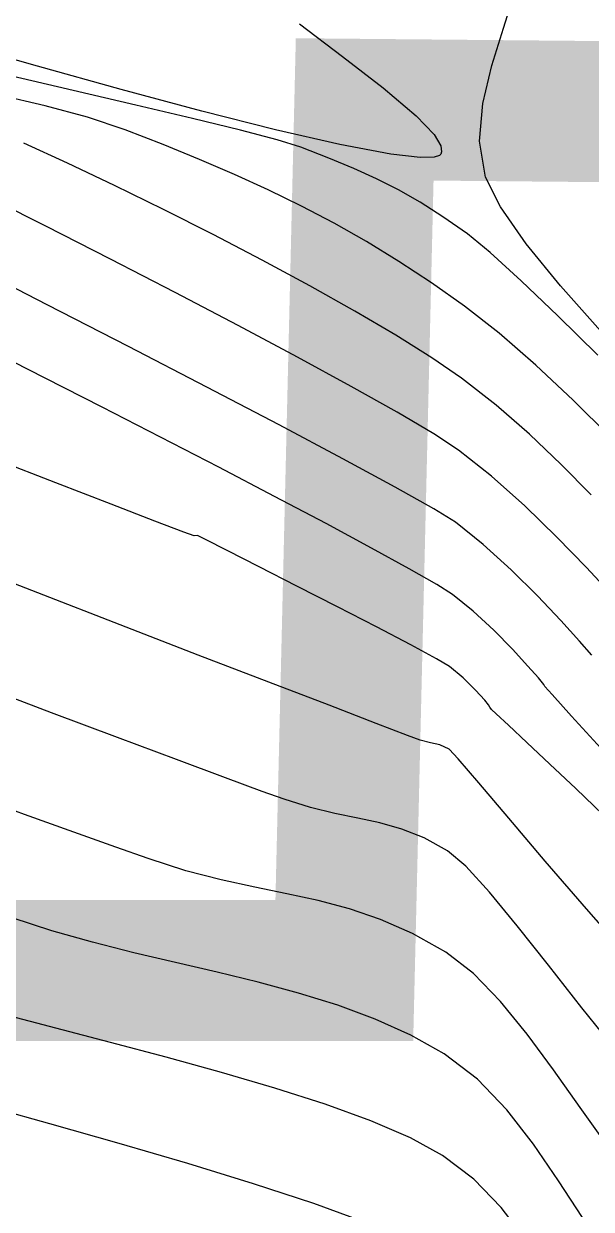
# Model space of a CAD drawing. Header units: feet. Extents: x 26064 to 27719, y 16802 to 28989.
# Drawn here: x 26313.81 to 26329.9, y 18020.82 to 18054.44 of the extents above; entities that cross this region are included whole.
import ezdxf

# ---------------------------------------------------------------- set-up
doc = ezdxf.new("R2010")
doc.units = ezdxf.units.FT
doc.header["$LTSCALE"] = 50
doc.header["$MEASUREMENT"] = 0
for name, pattern in [('DASHED', [0.75, 0.5, -0.25]), ('HIDDEN', [0.375, 0.25, -0.125]), ('HIDN25', [0.0938, 0.0625, -0.0313])]:
    doc.linetypes.add(name, pattern=pattern)
for name, color, linetype in [('CONT-MJR', 160, 'HIDDEN'), ('CONT-MNR', 55, 'HIDN25'), ('DEMO-UTILITY', 1, 'Continuous')]:
    doc.layers.add(name, color=color, linetype=linetype)

msp = doc.modelspace()

# ---------------------------------------------------------------- linework, layer by layer
at = {"layer": 'CONT-MJR', "color": 7}
for p, q in [((26315.20804, 18052.54562, 595), (26313.31236, 18052.98435, 595)), ((26316.99027, 18052.13186, 595), (26315.20804, 18052.54562, 595)), ((26318.5929, 18051.75337, 595), (26316.99027, 18052.13186, 595)), ((26319.9498, 18051.42043, 595), (26318.5929, 18051.75337, 595)), ((26320.9948, 18051.14332, 595), (26319.9498, 18051.42043, 595)), ((26321.66177, 18050.93231, 595), (26320.9948, 18051.14332, 595)), ((26322.4563, 18050.62306, 595), (26321.66177, 18050.93231, 595)), ((26323.16499, 18050.33108, 595), (26322.4563, 18050.62306, 595)), ((26323.81554, 18050.0377, 595), (26323.16499, 18050.33108, 595)), ((26324.43565, 18049.72428, 595), (26323.81554, 18050.0377, 595)), ((26325.053, 18049.37213, 595), (26324.43565, 18049.72428, 595)), ((26325.6953, 18048.96261, 595), (26325.053, 18049.37213, 595)), ((26326.39023, 18048.47703, 595), (26325.6953, 18048.96261, 595)), ((26327.03862, 18047.9473, 595), (26326.39023, 18048.47703, 595)), ((26327.91631, 18047.14885, 595), (26327.03862, 18047.9473, 595)), ((26328.95609, 18046.15511, 595), (26327.91631, 18047.14885, 595)), ((26330.09076, 18045.03954, 595), (26328.95609, 18046.15511, 595)), ((26314.41481, 18044.39016, 600), (26312.89566, 18045.15489, 600)), ((26316.03061, 18043.56803, 600), (26314.41481, 18044.39016, 600)), ((26317.68917, 18042.71623, 600), (26316.03061, 18043.56803, 600)), ((26319.33661, 18041.86251, 600), (26317.68917, 18042.71623, 600)), ((26320.91903, 18041.03459, 600), (26319.33661, 18041.86251, 600)), ((26322.38253, 18040.26023, 600), (26320.91903, 18041.03459, 600)), ((26323.67323, 18039.56715, 600), (26322.38253, 18040.26023, 600)), ((26324.73723, 18038.9831, 600), (26323.67323, 18039.56715, 600)), ((26325.52064, 18038.53582, 600), (26324.73723, 18038.9831, 600)), ((26325.96956, 18038.25305, 600), (26325.52064, 18038.53582, 600)), ((26326.55436, 18037.78094, 600), (26325.96956, 18038.25305, 600)), ((26327.13574, 18037.23928, 600), (26326.55436, 18037.78094, 600)), ((26327.66828, 18036.69674, 600), (26327.13574, 18037.23928, 600)), ((26328.10658, 18036.22202, 600), (26327.66828, 18036.69674, 600)), ((26328.40524, 18035.88379, 600), (26328.10658, 18036.22202, 600)), ((26328.51887, 18035.75075, 600), (26328.40524, 18035.88379, 600)), ((26328.55165, 18035.69624, 600), (26328.51887, 18035.75075, 600)), ((26328.5845, 18035.64181, 600), (26328.55165, 18035.69624, 600)), ((26328.7889, 18035.41284, 600), (26328.5845, 18035.64181, 600)), ((26329.34327, 18034.79881, 600), (26328.7889, 18035.41284, 600)), ((26330.17027, 18033.89548, 600), (26329.34327, 18034.79881, 600)), ((26314.60011, 18028.71546, 605), (26313.47726, 18029.08363, 605)), ((26315.75337, 18028.38999, 605), (26314.60011, 18028.71546, 605)), ((26316.92632, 18028.09414, 605), (26315.75337, 18028.38999, 605)), ((26318.10823, 18027.81486, 605), (26316.92632, 18028.09414, 605)), ((26319.28839, 18027.53909, 605), (26318.10823, 18027.81486, 605)), ((26320.45608, 18027.25376, 605), (26319.28839, 18027.53909, 605)), ((26321.60058, 18026.94581, 605), (26320.45608, 18027.25376, 605)), ((26322.71117, 18026.60217, 605), (26321.60058, 18026.94581, 605)), ((26323.77714, 18026.20979, 605), (26322.71117, 18026.60217, 605)), ((26324.78776, 18025.75559, 605), (26323.77714, 18026.20979, 605)), ((26325.73232, 18025.22652, 605), (26324.78776, 18025.75559, 605)), ((26326.67112, 18024.50727, 605), (26325.73232, 18025.22652, 605)), ((26327.50718, 18023.6367, 605), (26326.67112, 18024.50727, 605)), ((26328.26621, 18022.66171, 605), (26327.50718, 18023.6367, 605)), ((26328.97392, 18021.62922, 605), (26328.26621, 18022.66171, 605)), ((26329.65601, 18020.58613, 605), (26328.97392, 18021.62922, 605))]:
    msp.add_line(p, q, dxfattribs=at)
at = {"layer": 'CONT-MNR', "color": 7, "extrusion": (0.955942, -0.293554, 0)}
msp.add_line((26327.41341, 18054.30735, 594), (26327.72134, 18055.3101, 594), dxfattribs=at)
at = {"layer": 'CONT-MNR', "color": 7}
for p, q in [((26321.62811, 18054.43722, 594), (26322.84833, 18053.50955, 594)), ((26314.19625, 18053.23103, 594), (26311.8208, 18053.91195, 594)), ((26314.41155, 18052.11192, 596), (26313.11095, 18052.40801, 596)), ((26323.99822, 18052.62238, 594), (26324.93837, 18051.82879, 594)), ((26326.7323, 18051.10559, 594), (26326.82336, 18052.17233, 594)), ((26316.68275, 18051.42922, 596), (26315.61068, 18051.78942, 596)), ((26317.75781, 18051.01019, 596), (26316.68275, 18051.42922, 596)), ((26322.76886, 18051.01289, 594), (26320.95015, 18051.43056, 594)), ((26326.90458, 18050.08304, 594), (26326.7323, 18051.10559, 594)), ((26325.04671, 18050.6397, 594), (26324.21708, 18050.73733, 594)), ((26325.59485, 18050.69684, 594), (26325.44596, 18050.64839, 594)), ((26320.74329, 18049.72493, 596), (26319.78063, 18050.16466, 596)), ((26322.60836, 18048.77845, 596), (26321.68339, 18049.26506, 596)), ((26328.05925, 18048.19565, 594), (26327.32735, 18049.24149, 594)), ((26316.26294, 18047.76041, 598), (26314.43288, 18048.69264, 598)), ((26318.09988, 18046.81276, 598), (26316.26294, 18047.76041, 598)), ((26321.91964, 18047.00432, 597), (26320.56973, 18047.73304, 597)), ((26325.36709, 18047.09198, 596), (26324.44276, 18047.69853, 596)), ((26330.16241, 18045.72805, 594), (26329.02826, 18047.00476, 594)), ((26316.78042, 18045.28015, 599), (26314.46879, 18046.46964, 599)), ((26327.29141, 18045.66129, 596), (26326.30609, 18046.43223, 596)), ((26324.35554, 18045.60517, 597), (26323.19245, 18046.28985, 597)), ((26321.57094, 18044.9812, 598), (26319.88783, 18045.8772, 598)), ((26325.37625, 18044.96585, 597), (26324.35554, 18045.60517, 597)), ((26323.09335, 18044.15225, 598), (26321.57094, 18044.9812, 598)), ((26327.20308, 18043.62427, 597), (26326.22196, 18044.38744, 597)), ((26324.34368, 18041.29786, 599), (26322.85702, 18042.10198, 599)), ((26318.96237, 18039.8074, 601), (26318.73059, 18039.92345, 601)), ((26319.58064, 18039.49526, 601), (26318.96237, 18039.8074, 601)), ((26327.62715, 18038.95441, 599), (26326.83827, 18039.6723, 599)), ((26320.4801, 18039.03927, 601), (26319.58064, 18039.49526, 601)), ((26314.20742, 18038.29792, 602), (26311.82218, 18039.23028, 602)), ((26321.55545, 18038.49168, 601), (26320.4801, 18039.03927, 601)), ((26328.37494, 18038.21268, 599), (26327.62715, 18038.95441, 599)), ((26322.70142, 18037.90474, 601), (26321.55545, 18038.49168, 601)), ((26329.03627, 18037.51562, 599), (26328.37494, 18038.21268, 599)), ((26325.88543, 18036.20825, 601), (26325.50999, 18036.43019, 601)), ((26326.87978, 18035.25216, 601), (26326.61693, 18035.53966, 601)), ((26327.0295, 18035.05837, 601), (26326.99004, 18035.12401, 601)), ((26328.07405, 18034.05672, 601), (26327.55005, 18034.54515, 601)), ((26319.52515, 18033.05357, 603), (26318.13449, 18033.56977, 603)), ((26329.46438, 18032.74708, 601), (26328.72714, 18033.44427, 601)), ((26320.56843, 18032.66957, 603), (26319.52515, 18033.05357, 603)), ((26313.82733, 18032.01449, 604), (26312.26885, 18032.5774, 604)), ((26328.59784, 18030.69255, 602), (26327.55906, 18031.9124, 602)), ((26324.5302, 18031.59729, 603), (26323.90897, 18031.77335, 603)), ((26316.415, 18031.09061, 604), (26315.22756, 18031.51329, 604)), ((26317.33508, 18030.76328, 604), (26316.415, 18031.09061, 604)), ((26326.34193, 18030.54481, 603), (26325.82357, 18030.98549, 603)), ((26329.76595, 18029.33484, 602), (26328.59784, 18030.69255, 602)), ((26321.27221, 18029.76599, 604), (26320.35985, 18029.95123, 604)), ((26322.16119, 18029.57256, 604), (26321.27221, 18029.76599, 604)), ((26323.92793, 18029.03894, 604), (26323.04152, 18029.34039, 604)), ((26324.83516, 18028.63766, 604), (26323.92793, 18029.03894, 604)), ((26325.77795, 18028.106, 604), (26324.83516, 18028.63766, 604)), ((26327.32547, 18026.71318, 604), (26326.55901, 18027.50174, 604)), ((26316.26999, 18025.54771, 606), (26314.72138, 18025.95079, 606)), ((26317.84779, 18025.12989, 606), (26316.26999, 18025.54771, 606)), ((26320.93093, 18024.25246, 606), (26319.41478, 18024.69795, 606)), ((26322.35621, 18023.79403, 606), (26320.93093, 18024.25246, 606)), ((26314.54378, 18023.24283, 607), (26312.61331, 18023.77943, 607)), ((26316.51396, 18022.68314, 607), (26314.54378, 18023.24283, 607)), ((26324.77411, 18022.84072, 606), (26323.65062, 18023.32326, 606)), ((26328.02847, 18019.98077, 606), (26327.34337, 18020.86923, 606))]:
    msp.add_line(p, q, dxfattribs=at)
at = {"layer": 'CONT-MNR', "color": 7, "extrusion": (0.954247, -0.299018, 0)}
msp.add_line((26327.08224, 18053.25051, 594), (26327.41341, 18054.30735, 594), dxfattribs=at)
at = {"layer": 'CONT-MNR', "color": 7, "extrusion": (-0.610853, -0.791744, 0)}
msp.add_line((26322.84833, 18053.50955, 594), (26323.99822, 18052.62238, 594), dxfattribs=at)
at = {"layer": 'CONT-MNR', "color": 7, "extrusion": (-0.268075, -0.963398, 0)}
msp.add_line((26316.57131, 18052.57015, 594), (26314.19625, 18053.23103, 594), dxfattribs=at)
at = {"layer": 'CONT-MNR', "color": 7, "extrusion": (0.972363, -0.233473, 0)}
msp.add_line((26326.82336, 18052.17233, 594), (26327.08224, 18053.25051, 594), dxfattribs=at)
at = {"layer": 'CONT-MNR', "color": 7, "extrusion": (-0.258358, -0.966049, 0)}
msp.add_line((26318.85345, 18051.95982, 594), (26316.57131, 18052.57015, 594), dxfattribs=at)
at = {"layer": 'CONT-MNR', "color": 7, "extrusion": (0.259716, 0.965685, 0)}
msp.add_line((26315.61068, 18051.78942, 596), (26314.41155, 18052.11192, 596), dxfattribs=at)
at = {"layer": 'CONT-MNR', "color": 7, "extrusion": (-0.244748, -0.969587, 0)}
msp.add_line((26320.95015, 18051.43056, 594), (26318.85345, 18051.95982, 594), dxfattribs=at)
at = {"layer": 'CONT-MNR', "color": 7, "extrusion": (0.723509, 0.690314, 0)}
msp.add_line((26324.93837, 18051.82879, 594), (26325.44581, 18051.29695, 594), dxfattribs=at)
at = {"layer": 'CONT-MNR', "color": 7, "extrusion": (-0.414009, -0.910273, 0)}
msp.add_line((26315.05205, 18050.47922, 597), (26313.80631, 18051.0458, 597), dxfattribs=at)
at = {"layer": 'CONT-MNR', "color": 7, "extrusion": (0.859325, 0.51143, 0)}
msp.add_line((26325.44581, 18051.29695, 594), (26325.63682, 18050.976, 594), dxfattribs=at)
at = {"layer": 'CONT-MNR', "color": 7, "extrusion": (-0.377009, -0.92621, 0)}
msp.add_line((26318.78796, 18050.59087, 596), (26317.75781, 18051.01019, 596), dxfattribs=at)
at = {"layer": 'CONT-MNR', "color": 7, "extrusion": (-0.186923, -0.982374, 0)}
msp.add_line((26324.21708, 18050.73733, 594), (26322.76886, 18051.01289, 594), dxfattribs=at)
at = {"layer": 'CONT-MNR', "color": 7, "extrusion": (0.713856, -0.700292, 0)}
msp.add_line((26325.63189, 18050.73459, 594), (26325.59485, 18050.69684, 594), dxfattribs=at)
at = {"layer": 'CONT-MNR', "color": 7, "extrusion": (0.941979, -0.335672, 0)}
msp.add_line((26325.65716, 18050.80552, 594), (26325.63189, 18050.73459, 594), dxfattribs=at)
at = {"layer": 'CONT-MNR', "color": 7, "extrusion": (0.992956, 0.118484, 0)}
msp.add_line((26325.63682, 18050.976, 594), (26325.65716, 18050.80552, 594), dxfattribs=at)
at = {"layer": 'CONT-MNR', "color": 7, "extrusion": (-0.427669, -0.903935, 0)}
msp.add_line((26316.3839, 18049.84909, 597), (26315.05205, 18050.47922, 597), dxfattribs=at)
at = {"layer": 'CONT-MNR', "color": 7, "extrusion": (-0.394531, -0.918883, 0)}
msp.add_line((26319.78063, 18050.16466, 596), (26318.78796, 18050.59087, 596), dxfattribs=at)
at = {"layer": 'CONT-MNR', "color": 7, "extrusion": (0.021742, -0.999764, 0)}
msp.add_line((26325.44596, 18050.64839, 594), (26325.04671, 18050.6397, 594), dxfattribs=at)
at = {"layer": 'CONT-MNR', "color": 7, "extrusion": (0.893577, 0.44891, 0)}
msp.add_line((26327.32735, 18049.24149, 594), (26326.90458, 18050.08304, 594), dxfattribs=at)
at = {"layer": 'CONT-MNR', "color": 7, "extrusion": (-0.439649, -0.89817, 0)}
msp.add_line((26317.76923, 18049.17098, 597), (26316.3839, 18049.84909, 597), dxfattribs=at)
at = {"layer": 'CONT-MNR', "color": 7, "extrusion": (-0.439413, -0.898285, 0)}
msp.add_line((26321.68339, 18049.26506, 596), (26320.74329, 18049.72493, 596), dxfattribs=at)
at = {"layer": 'CONT-MNR', "color": 7, "extrusion": (0.449502, 0.893279, 0)}
msp.add_line((26314.43288, 18048.69264, 598), (26312.66554, 18049.58197, 598), dxfattribs=at)
at = {"layer": 'CONT-MNR', "color": 7, "extrusion": (0.450996, 0.892526, 0)}
msp.add_line((26319.17538, 18048.46045, 597), (26317.76923, 18049.17098, 597), dxfattribs=at)
at = {"layer": 'CONT-MNR', "color": 7, "extrusion": (-0.493131, -0.869955, 0)}
msp.add_line((26323.52567, 18048.25848, 596), (26322.60836, 18048.77845, 596), dxfattribs=at)
at = {"layer": 'CONT-MNR', "color": 7, "extrusion": (0.462525, 0.886606, 0)}
msp.add_line((26320.56973, 18047.73304, 597), (26319.17538, 18048.46045, 597), dxfattribs=at)
at = {"layer": 'CONT-MNR', "color": 7, "extrusion": (-0.521115, -0.853486, 0)}
msp.add_line((26324.44276, 18047.69853, 596), (26323.52567, 18048.25848, 596), dxfattribs=at)
at = {"layer": 'CONT-MNR', "color": 7, "extrusion": (0.775661, 0.63115, 0)}
msp.add_line((26329.02826, 18047.00476, 594), (26328.05925, 18048.19565, 594), dxfattribs=at)
at = {"layer": 'CONT-MNR', "color": 7, "extrusion": (-0.455698, -0.890134, 0)}
msp.add_line((26314.46879, 18046.46964, 599), (26312.14049, 18047.66159, 599), dxfattribs=at)
at = {"layer": 'CONT-MNR', "color": 7, "extrusion": (-0.48949, -0.872009, 0)}
msp.add_line((26323.19245, 18046.28985, 597), (26321.91964, 18047.00432, 597), dxfattribs=at)
at = {"layer": 'CONT-MNR', "color": 7, "extrusion": (-0.574893, -0.818229, 0)}
msp.add_line((26326.30609, 18046.43223, 596), (26325.36709, 18047.09198, 596), dxfattribs=at)
at = {"layer": 'CONT-MNR', "color": 7, "extrusion": (-0.463626, -0.886031, 0)}
msp.add_line((26319.88783, 18045.8772, 598), (26318.09988, 18046.81276, 598), dxfattribs=at)
at = {"layer": 'CONT-MNR', "color": 7, "extrusion": (0.657503, 0.753452, 0)}
msp.add_line((26328.32836, 18044.75639, 596), (26327.29141, 18045.66129, 596), dxfattribs=at)
at = {"layer": 'CONT-MNR', "color": 7, "extrusion": (-0.459942, -0.887949, 0)}
msp.add_line((26318.99956, 18044.13067, 599), (26316.78042, 18045.28015, 599), dxfattribs=at)
at = {"layer": 'CONT-MNR', "color": 7, "extrusion": (-0.56453, -0.825413, 0)}
msp.add_line((26326.22196, 18044.38744, 597), (26325.37625, 18044.96585, 597), dxfattribs=at)
at = {"layer": 'CONT-MNR', "color": 7, "extrusion": (-0.684707, -0.728818, 0)}
msp.add_line((26329.38498, 18043.76371, 596), (26328.32836, 18044.75639, 596), dxfattribs=at)
at = {"layer": 'CONT-MNR', "color": 7, "extrusion": (-0.463218, -0.886244, 0)}
msp.add_line((26321.05037, 18043.05877, 599), (26318.99956, 18044.13067, 599), dxfattribs=at)
at = {"layer": 'CONT-MNR', "color": 7, "extrusion": (0.490188, 0.871617, 0)}
msp.add_line((26324.39921, 18043.41785, 598), (26323.09335, 18044.15225, 598), dxfattribs=at)
at = {"layer": 'CONT-MNR', "color": 7, "extrusion": (-0.703673, -0.710524, 0)}
msp.add_line((26330.4293, 18042.72946, 596), (26329.38498, 18043.76371, 596), dxfattribs=at)
at = {"layer": 'CONT-MNR', "color": 7, "extrusion": (0.509775, 0.860308, 0)}
msp.add_line((26325.43265, 18042.80548, 598), (26324.39921, 18043.41785, 598), dxfattribs=at)
at = {"layer": 'CONT-MNR', "color": 7, "extrusion": (0.65709, 0.753812, 0)}
msp.add_line((26328.14853, 18042.80013, 597), (26327.20308, 18043.62427, 597), dxfattribs=at)
at = {"layer": 'CONT-MNR', "color": 7, "extrusion": (0.468012, 0.883722, 0)}
msp.add_line((26322.85702, 18042.10198, 599), (26321.05037, 18043.05877, 599), dxfattribs=at)
at = {"layer": 'CONT-MNR', "color": 7, "extrusion": (0.548717, 0.836008, 0)}
msp.add_line((26326.13783, 18042.34264, 598), (26325.43265, 18042.80548, 598), dxfattribs=at)
at = {"layer": 'CONT-MNR', "color": 7, "extrusion": (-0.689199, -0.724572, 0)}
msp.add_line((26329.05073, 18041.94198, 597), (26328.14853, 18042.80013, 597), dxfattribs=at)
at = {"layer": 'CONT-MNR', "color": 7, "extrusion": (-0.619591, -0.784925, 0)}
msp.add_line((26327.07132, 18041.60578, 598), (26326.13783, 18042.34264, 598), dxfattribs=at)
at = {"layer": 'CONT-MNR', "color": 7, "extrusion": (0.361431, 0.932399, 0)}
msp.add_line((26314.71389, 18041.42001, 601), (26312.89713, 18042.12426, 601), dxfattribs=at)
at = {"layer": 'CONT-MNR', "color": 7, "extrusion": (0.712787, 0.70138, 0)}
msp.add_line((26329.90208, 18041.07678, 597), (26329.05073, 18041.94198, 597), dxfattribs=at)
at = {"layer": 'CONT-MNR', "color": 7, "extrusion": (-0.360256, -0.932853, 0)}
msp.add_line((26316.28887, 18040.81178, 601), (26314.71389, 18041.42001, 601), dxfattribs=at)
at = {"layer": 'CONT-MNR', "color": 7, "extrusion": (-0.490443, -0.871473, 0)}
msp.add_line((26325.43451, 18040.68396, 599), (26324.34368, 18041.29786, 599), dxfattribs=at)
at = {"layer": 'CONT-MNR', "color": 7, "extrusion": (-0.665773, -0.746155, 0)}
msp.add_line((26328.01556, 18040.76325, 598), (26327.07132, 18041.60578, 598), dxfattribs=at)
at = {"layer": 'CONT-MNR', "color": 7, "extrusion": (-0.359249, -0.933242, 0)}
msp.add_line((26317.52933, 18040.33426, 601), (26316.28887, 18040.81178, 601), dxfattribs=at)
at = {"layer": 'CONT-MNR', "color": 7, "extrusion": (-0.529145, -0.848532, 0)}
msp.add_line((26326.05369, 18040.29784, 599), (26325.43451, 18040.68396, 599), dxfattribs=at)
at = {"layer": 'CONT-MNR', "color": 7, "extrusion": (0.696028, 0.718015, 0)}
msp.add_line((26328.92894, 18039.87784, 598), (26328.01556, 18040.76325, 598), dxfattribs=at)
at = {"layer": 'CONT-MNR', "color": 7, "extrusion": (-0.358276, -0.933616, 0)}
msp.add_line((26318.34257, 18040.02218, 601), (26317.52933, 18040.33426, 601), dxfattribs=at)
at = {"layer": 'CONT-MNR', "color": 7, "extrusion": (-0.623406, -0.781898, 0)}
msp.add_line((26326.83827, 18039.6723, 599), (26326.05369, 18040.29784, 599), dxfattribs=at)
at = {"layer": 'CONT-MNR', "color": 7, "extrusion": (-0.356561, -0.934272, 0)}
msp.add_line((26318.63588, 18039.91024, 601), (26318.34257, 18040.02218, 601), dxfattribs=at)
at = {"layer": 'CONT-MNR', "color": 7, "extrusion": (0.138088, -0.99042, 0)}
msp.add_line((26318.73059, 18039.92345, 601), (26318.63588, 18039.91024, 601), dxfattribs=at)
at = {"layer": 'CONT-MNR', "color": 7, "extrusion": (0.717237, 0.696829, 0)}
msp.add_line((26329.76985, 18039.01231, 598), (26328.92894, 18039.87784, 598), dxfattribs=at)
at = {"layer": 'CONT-MNR', "color": 7, "extrusion": (0.732864, 0.680376, 0)}
msp.add_line((26330.49667, 18038.22941, 598), (26329.76985, 18039.01231, 598), dxfattribs=at)
at = {"layer": 'CONT-MNR', "color": 7, "extrusion": (0.36219, 0.932104, 0)}
msp.add_line((26316.54493, 18037.38963, 602), (26314.20742, 18038.29792, 602), dxfattribs=at)
at = {"layer": 'CONT-MNR', "color": 7, "extrusion": (-0.458959, -0.888458, 0)}
msp.add_line((26323.81269, 18037.33068, 601), (26322.70142, 18037.90474, 601), dxfattribs=at)
at = {"layer": 'CONT-MNR', "color": 7, "extrusion": (-0.360675, -0.932692, 0)}
msp.add_line((26318.75406, 18036.53535, 602), (26316.54493, 18037.38963, 602), dxfattribs=at)
at = {"layer": 'CONT-MNR', "color": 7, "extrusion": (-0.464121, -0.885772, 0)}
msp.add_line((26324.78398, 18036.82175, 601), (26323.81269, 18037.33068, 601), dxfattribs=at)
at = {"layer": 'CONT-MNR', "color": 7, "extrusion": (0.740773, 0.671755, 0)}
msp.add_line((26329.56576, 18036.93173, 599), (26329.03627, 18037.51562, 599), dxfattribs=at)
at = {"layer": 'CONT-MNR', "color": 7, "extrusion": (0.752269, 0.658856, 0)}
msp.add_line((26329.91802, 18036.52952, 599), (26329.56576, 18036.93173, 599), dxfattribs=at)
at = {"layer": 'CONT-MNR', "color": 7, "extrusion": (0.47469, 0.880153, 0)}
msp.add_line((26325.50999, 18036.43019, 601), (26324.78398, 18036.82175, 601), dxfattribs=at)
at = {"layer": 'CONT-MNR', "color": 7, "extrusion": (0.359404, 0.933182, 0)}
msp.add_line((26320.75413, 18035.76505, 602), (26318.75406, 18036.53535, 602), dxfattribs=at)
at = {"layer": 'CONT-MNR', "color": 7, "extrusion": (-0.642526, -0.766264, 0)}
msp.add_line((26326.26449, 18035.8904, 601), (26325.88543, 18036.20825, 601), dxfattribs=at)
at = {"layer": 'CONT-MNR', "color": 7, "extrusion": (-0.355365, -0.934728, 0)}
msp.add_line((26314.59685, 18034.8982, 603), (26312.59276, 18035.66011, 603), dxfattribs=at)
at = {"layer": 'CONT-MNR', "color": 7, "extrusion": (0.35829, 0.93361, 0)}
msp.add_line((26322.46449, 18035.10867, 602), (26320.75413, 18035.76505, 602), dxfattribs=at)
at = {"layer": 'CONT-MNR', "color": 7, "extrusion": (-0.70539, -0.70882, 0)}
msp.add_line((26326.61693, 18035.53966, 601), (26326.26449, 18035.8904, 601), dxfattribs=at)
at = {"layer": 'CONT-MNR', "color": 7, "extrusion": (0.758028, 0.652222, 0)}
msp.add_line((26326.99004, 18035.12401, 601), (26326.87978, 18035.25216, 601), dxfattribs=at)
at = {"layer": 'CONT-MNR', "color": 7, "extrusion": (-0.357233, -0.934015, 0)}
msp.add_line((26323.80449, 18034.59616, 602), (26322.46449, 18035.10867, 602), dxfattribs=at)
at = {"layer": 'CONT-MNR', "color": 7, "extrusion": (0.856078, 0.516847, 0)}
msp.add_line((26327.06907, 18034.99284, 601), (26327.0295, 18035.05837, 601), dxfattribs=at)
at = {"layer": 'CONT-MNR', "color": 7, "extrusion": (-0.683151, -0.730277, 0)}
msp.add_line((26327.20007, 18034.87029, 601), (26327.06907, 18034.99284, 601), dxfattribs=at)
at = {"layer": 'CONT-MNR', "color": 7, "extrusion": (-0.352665, -0.93575, 0)}
msp.add_line((26316.46791, 18034.19304, 603), (26314.59685, 18034.8982, 603), dxfattribs=at)
at = {"layer": 'CONT-MNR', "color": 7, "extrusion": (0.35602, 0.934478, 0)}
msp.add_line((26324.69345, 18034.25748, 602), (26323.80449, 18034.59616, 602), dxfattribs=at)
at = {"layer": 'CONT-MNR', "color": 7, "extrusion": (0.680629, 0.732628, 0)}
msp.add_line((26327.55005, 18034.54515, 601), (26327.20007, 18034.87029, 601), dxfattribs=at)
at = {"layer": 'CONT-MNR', "color": 7, "extrusion": (0.353239, 0.935533, 0)}
msp.add_line((26325.05073, 18034.12258, 602), (26324.69345, 18034.25748, 602), dxfattribs=at)
at = {"layer": 'CONT-MNR', "color": 7, "extrusion": (-0.350282, -0.936644, 0)}
msp.add_line((26318.13449, 18033.56977, 603), (26316.46791, 18034.19304, 603), dxfattribs=at)
at = {"layer": 'CONT-MNR', "color": 7, "extrusion": (-0.259285, -0.965801, 0)}
msp.add_line((26325.34396, 18034.04386, 602), (26325.05073, 18034.12258, 602), dxfattribs=at)
at = {"layer": 'CONT-MNR', "color": 7, "extrusion": (-0.222094, -0.975025, 0)}
msp.add_line((26325.60393, 18033.98464, 602), (26325.34396, 18034.04386, 602), dxfattribs=at)
at = {"layer": 'CONT-MNR', "color": 7, "extrusion": (-0.411195, -0.911547, 0)}
msp.add_line((26325.8692, 18033.86497, 602), (26325.60393, 18033.98464, 602), dxfattribs=at)
at = {"layer": 'CONT-MNR', "color": 7, "extrusion": (-0.684048, -0.729437, 0)}
msp.add_line((26328.72714, 18033.44427, 601), (26328.07405, 18034.05672, 601), dxfattribs=at)
at = {"layer": 'CONT-MNR', "color": 7, "extrusion": (0.730171, 0.683264, 0)}
msp.add_line((26326.1297, 18033.5866, 602), (26325.8692, 18033.86497, 602), dxfattribs=at)
at = {"layer": 'CONT-MNR', "color": 7, "extrusion": (0.758181, 0.652044, 0)}
msp.add_line((26326.71466, 18032.90641, 602), (26326.1297, 18033.5866, 602), dxfattribs=at)
at = {"layer": 'CONT-MNR', "color": 7, "extrusion": (0.762134, 0.647419, 0)}
msp.add_line((26327.55906, 18031.9124, 602), (26326.71466, 18032.90641, 602), dxfattribs=at)
at = {"layer": 'CONT-MNR', "color": 7, "extrusion": (-0.341156, -0.940007, 0)}
msp.add_line((26321.1929, 18032.44293, 603), (26320.56843, 18032.66957, 603), dxfattribs=at)
at = {"layer": 'CONT-MNR', "color": 7, "extrusion": (0.691199, 0.722664, 0)}
msp.add_line((26330.24083, 18032.00444, 601), (26329.46438, 18032.74708, 601), dxfattribs=at)
at = {"layer": 'CONT-MNR', "color": 7, "extrusion": (-0.297863, -0.954609, 0)}
msp.add_line((26321.94094, 18032.20952, 603), (26321.1929, 18032.44293, 603), dxfattribs=at)
at = {"layer": 'CONT-MNR', "color": 7, "extrusion": (-0.337002, -0.941504, 0)}
msp.add_line((26315.22756, 18031.51329, 604), (26313.82733, 18032.01449, 604), dxfattribs=at)
at = {"layer": 'CONT-MNR', "color": 7, "extrusion": (-0.233269, -0.972412, 0)}
msp.add_line((26322.63151, 18032.04386, 603), (26321.94094, 18032.20952, 603), dxfattribs=at)
at = {"layer": 'CONT-MNR', "color": 7, "extrusion": (-0.201131, -0.979564, 0)}
msp.add_line((26323.28179, 18031.91034, 603), (26322.63151, 18032.04386, 603), dxfattribs=at)
at = {"layer": 'CONT-MNR', "color": 7, "extrusion": (-0.213393, -0.976966, 0)}
msp.add_line((26323.90897, 18031.77335, 603), (26323.28179, 18031.91034, 603), dxfattribs=at)
at = {"layer": 'CONT-MNR', "color": 7, "extrusion": (-0.368553, -0.929607, 0)}
msp.add_line((26325.16268, 18031.34654, 603), (26324.5302, 18031.59729, 603), dxfattribs=at)
at = {"layer": 'CONT-MNR', "color": 7, "extrusion": (-0.479424, -0.877584, 0)}
msp.add_line((26325.82357, 18030.98549, 603), (26325.16268, 18031.34654, 603), dxfattribs=at)
at = {"layer": 'CONT-MNR', "color": 7, "extrusion": (-0.305785, -0.952101, 0)}
msp.add_line((26318.40602, 18030.41933, 604), (26317.33508, 18030.76328, 604), dxfattribs=at)
at = {"layer": 'CONT-MNR', "color": 7, "extrusion": (0.738281, 0.674494, 0)}
msp.add_line((26327.01132, 18029.81211, 603), (26326.34193, 18030.54481, 603), dxfattribs=at)
at = {"layer": 'CONT-MNR', "color": 7, "extrusion": (-0.251301, -0.967909, 0)}
msp.add_line((26319.40936, 18030.15883, 604), (26318.40602, 18030.41933, 604), dxfattribs=at)
at = {"layer": 'CONT-MNR', "color": 7, "extrusion": (-0.213381, -0.976969, 0)}
msp.add_line((26320.35985, 18029.95123, 604), (26319.40936, 18030.15883, 604), dxfattribs=at)
at = {"layer": 'CONT-MNR', "color": 7, "extrusion": (-0.25501, -0.966939, 0)}
msp.add_line((26323.04152, 18029.34039, 604), (26322.16119, 18029.57256, 604), dxfattribs=at)
at = {"layer": 'CONT-MNR', "color": 7, "extrusion": (0.770811, 0.637064, 0)}
msp.add_line((26327.80303, 18028.85419, 603), (26327.01132, 18029.81211, 603), dxfattribs=at)
at = {"layer": 'CONT-MNR', "color": 7, "extrusion": (0.752371, 0.658739, 0)}
msp.add_line((26330.99837, 18027.92725, 602), (26329.76595, 18029.33484, 602), dxfattribs=at)
at = {"layer": 'CONT-MNR', "color": 7, "extrusion": (0.783526, 0.621359, 0)}
msp.add_line((26328.68833, 18027.73784, 603), (26327.80303, 18028.85419, 603), dxfattribs=at)
at = {"layer": 'CONT-MNR', "color": 7, "extrusion": (0.611901, 0.790935, 0)}
msp.add_line((26326.55901, 18027.50174, 604), (26325.77795, 18028.106, 604), dxfattribs=at)
at = {"layer": 'CONT-MNR', "color": 7, "extrusion": (0.785992, 0.618237, 0)}
msp.add_line((26329.6385, 18026.52985, 603), (26328.68833, 18027.73784, 603), dxfattribs=at)
at = {"layer": 'CONT-MNR', "color": 7, "extrusion": (0.774572, 0.632486, 0)}
msp.add_line((26328.08199, 18025.7867, 604), (26327.32547, 18026.71318, 604), dxfattribs=at)
at = {"layer": 'CONT-MNR', "color": 7, "extrusion": (0.780856, 0.624712, 0)}
msp.add_line((26330.6248, 18025.29702, 603), (26329.6385, 18026.52985, 603), dxfattribs=at)
at = {"layer": 'CONT-MNR', "color": 7, "extrusion": (-0.253549, -0.967323, 0)}
msp.add_line((26314.72138, 18025.95079, 606), (26313.24201, 18026.33856, 606), dxfattribs=at)
at = {"layer": 'CONT-MNR', "color": 7, "extrusion": (0.80462, 0.59379, 0)}
msp.add_line((26328.83326, 18024.7687, 604), (26328.08199, 18025.7867, 604), dxfattribs=at)
at = {"layer": 'CONT-MNR', "color": 7, "extrusion": (-0.265743, -0.964044, 0)}
msp.add_line((26319.41478, 18024.69795, 606), (26317.84779, 18025.12989, 606), dxfattribs=at)
at = {"layer": 'CONT-MNR', "color": 7, "extrusion": (0.81689, 0.576794, 0)}
msp.add_line((26329.58393, 18023.70554, 604), (26328.83326, 18024.7687, 604), dxfattribs=at)
at = {"layer": 'CONT-MNR', "color": 7, "extrusion": (0.341798, 0.939774, 0)}
msp.add_line((26323.65062, 18023.32326, 606), (26322.35621, 18023.79403, 606), dxfattribs=at)
at = {"layer": 'CONT-MNR', "color": 7, "extrusion": (0.815092, 0.579331, 0)}
msp.add_line((26330.3387, 18022.64362, 604), (26329.58393, 18023.70554, 604), dxfattribs=at)
at = {"layer": 'CONT-MNR', "color": 7, "extrusion": (-0.475822, -0.879542, 0)}
msp.add_line((26325.68669, 18022.34703, 606), (26324.77411, 18022.84072, 606), dxfattribs=at)
at = {"layer": 'CONT-MNR', "color": 7, "extrusion": (-0.281688, -0.959506, 0)}
msp.add_line((26318.46085, 18022.11158, 607), (26316.51396, 18022.68314, 607), dxfattribs=at)
at = {"layer": 'CONT-MNR', "color": 7, "extrusion": (0.606513, 0.795074, 0)}
msp.add_line((26326.57234, 18021.67142, 606), (26325.68669, 18022.34703, 606), dxfattribs=at)
at = {"layer": 'CONT-MNR', "color": 7, "extrusion": (0.293967, 0.955816, 0)}
msp.add_line((26320.32146, 18021.53934, 607), (26318.46085, 18022.11158, 607), dxfattribs=at)
at = {"layer": 'CONT-MNR', "color": 7, "extrusion": (-0.311868, -0.950125, 0)}
msp.add_line((26322.03278, 18020.97762, 607), (26320.32146, 18021.53934, 607), dxfattribs=at)
at = {"layer": 'CONT-MNR', "color": 7, "extrusion": (0.720969, 0.692968, 0)}
msp.add_line((26327.34337, 18020.86923, 606), (26326.57234, 18021.67142, 606), dxfattribs=at)
at = {"layer": 'CONT-MNR', "color": 7, "extrusion": (-0.338914, -0.940817, 0)}
msp.add_line((26323.53182, 18020.43761, 607), (26322.03278, 18020.97762, 607), dxfattribs=at)
at = {"layer": 'DEMO-UTILITY', "color": 1, "linetype": 'DASHED', "const_width": 4}
msp.add_lwpolyline([(26748.26576, 18022.94146), (26393.41176, 18022.94146), (26393.41176, 18028.03829), (26362.87467, 18028.23359), (26360.67944, 18051.66064), (26323.47591, 18052.00709), (26322.89821, 18027.59018), (26284.58256, 18027.59018), (26284.58256, 18019.53126), (26192.46408, 18019.70149), (26192.46408, 18012.62755), (26216.06693, 18011.60481), (26216.06693, 17989.92853), (26228.01774, 17989.92853), (26228.01774, 18002.7714), (26250.46481, 18002.75787), (26250.34067, 17968.97962), (26223.03862, 17959.76302), (26223.03862, 17942.73845), (26250.28265, 17953.19357), (26248.70065, 17522.7369)], dxfattribs=at)

doc.saveas('drawing.dxf')
